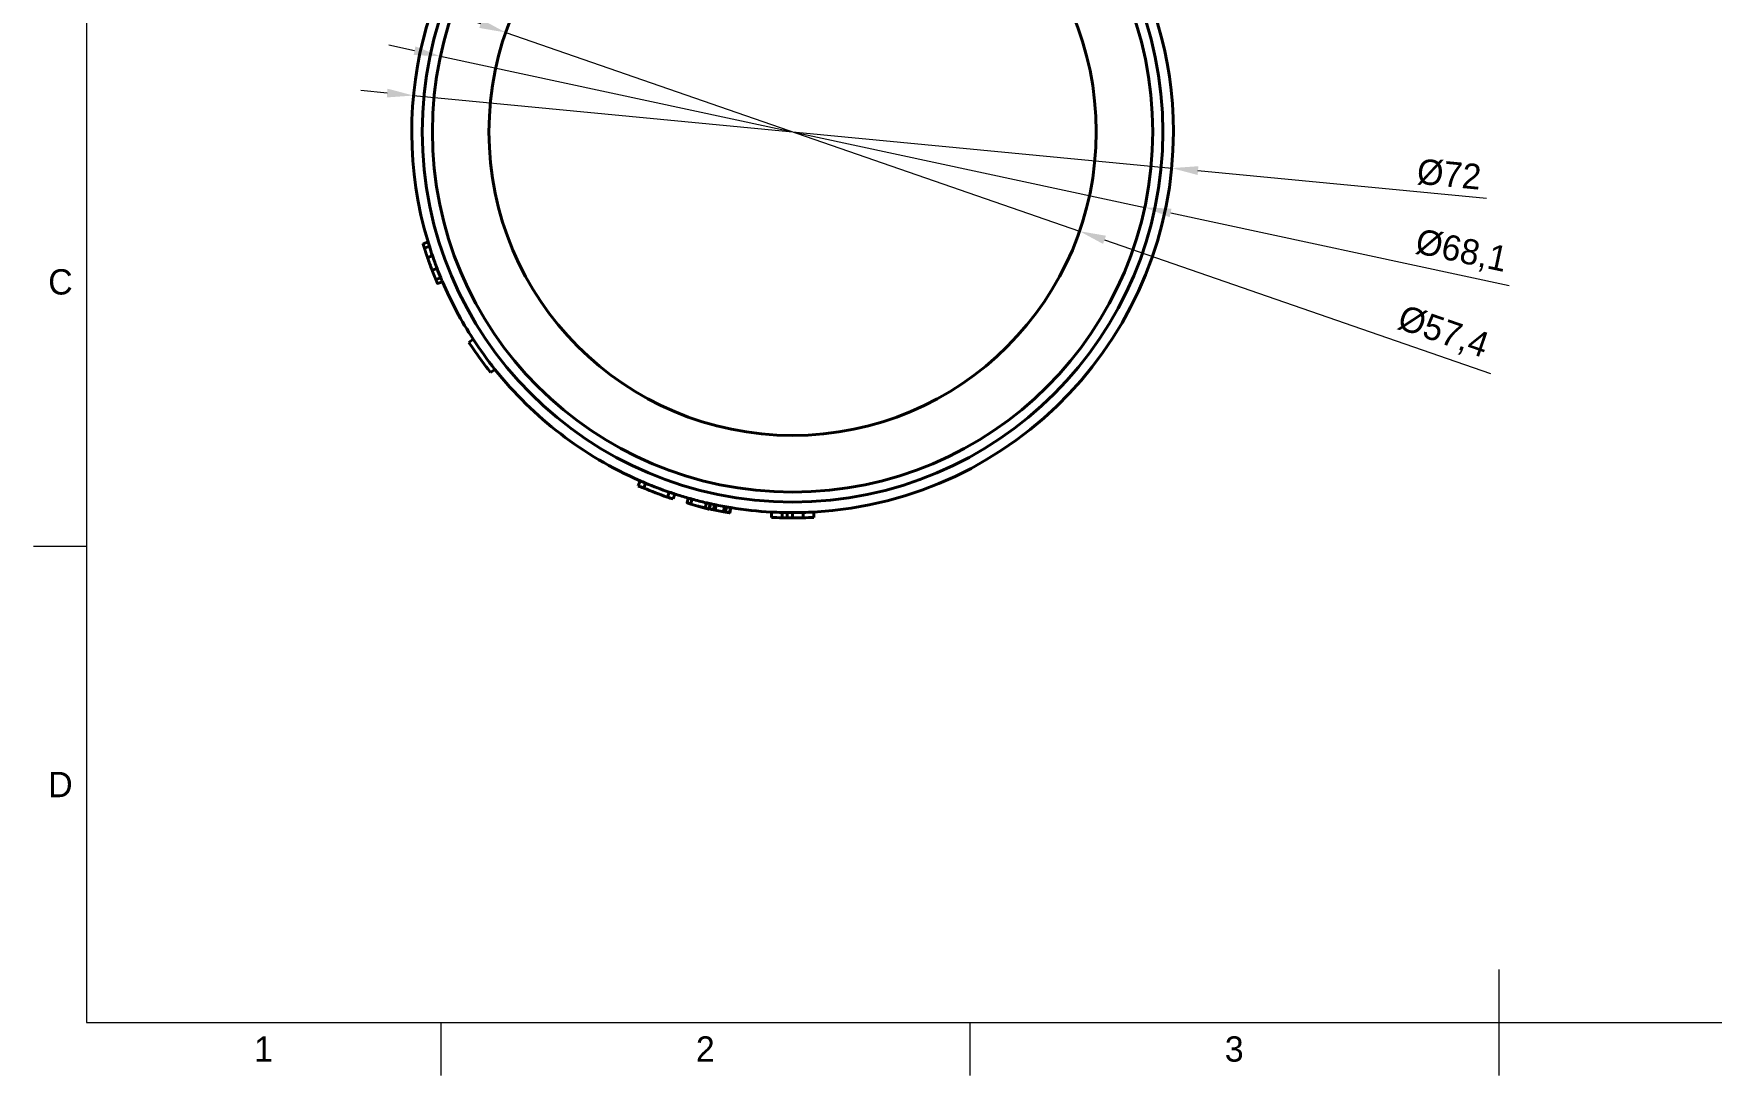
# Model space of a CAD drawing. Header units: millimetres. Extents: x 15 to 292, y 5 to 205.
# Drawn here: x 15 to 173.6, y 5 to 103.5 of the extents above; entities that cross this region are included whole.
import ezdxf

# ---------------------------------------------------------------- set-up
doc = ezdxf.new("R2010")
doc.units = ezdxf.units.MM
for name, color, linetype in [('Annotations', 7, 'Continuous'), ('Border', 7, 'Continuous'), ('Geometries', 7, 'Continuous')]:
    doc.layers.add(name, color=color, linetype=linetype)
doc.styles.add('Shapr0', font='txt', dxfattribs={"height": 2.3925})
doc.styles.add('Shapr4', font='txt', dxfattribs={"height": 2.3925})
doc.dimstyles.new('ISO-25', dxfattribs={"dimtxt": 2.5, "dimasz": 2.5, "dimexe": 1.25, "dimexo": 0.625, "dimtad": 1, "dimtxsty": 'Standard', "dimcen": 2.5, "dimadec": 0, "dimazin": 0, "dimtfac": 1, "dimtmove": 0, "dimatfit": 3, "dimfxl": 1, "dimarcsym": 0})

# ---------------------------------------------------------------- blocks, each defined once
blk = doc.blocks.new('*D2')
at = {"layer": 'Annotations', "color": 0, "linetype": 'Continuous', "lineweight": 15}
for p, q in [((48.43, 97.87), (45.94, 98.11)), ((50.91, 97.63), (122.59, 90.77)), ((125.07, 90.53), (152.33, 87.92))]:
    blk.add_line(p, q, dxfattribs=at)
at = {"layer": 'Annotations', "color": 0}
for points in [[(48.39, 97.45), (48.46, 98.28), (50.91, 97.63)], [(125.11, 90.95), (125.04, 90.12), (122.59, 90.77)]]:
    blk.add_solid(points, dxfattribs=at)
at = {"layer": 'Defpoints', "color": 0}
for p in [(50.91, 97.63), (122.59, 90.77)]:
    blk.add_point(p, dxfattribs=at)
at = {"layer": 'Annotations', "color": 0, "lineweight": 15, "insert": (148.81, 90.16), "char_height": 2.393, "attachment_point": 5, "rotation": 354.5321, "style": 'Shapr4'}
blk.add_mtext('\\A1;%%c72', dxfattribs=at)
blk = doc.blocks.new('*D3')
at = {"layer": 'Annotations', "color": 0, "linetype": 'Continuous', "lineweight": 15}
for p, q in [((57.27, 104.41), (54.91, 105.23)), ((59.63, 103.59), (113.87, 84.81)), ((116.23, 83.99), (152.71, 71.36))]:
    blk.add_line(p, q, dxfattribs=at)
at = {"layer": 'Annotations', "color": 0}
for points in [[(57.13, 104.02), (57.4, 104.8), (59.63, 103.59)], [(116.37, 84.38), (116.1, 83.6), (113.87, 84.81)]]:
    blk.add_solid(points, dxfattribs=at)
at = {"layer": 'Defpoints', "color": 0}
for p in [(59.63, 103.59), (113.87, 84.81)]:
    blk.add_point(p, dxfattribs=at)
at = {"layer": 'Annotations', "color": 0, "lineweight": 15, "insert": (148.22, 75.16), "char_height": 2.3925, "attachment_point": 5, "rotation": 340.9003, "style": 'Shapr4'}
blk.add_mtext('\\A1;%%c57,4', dxfattribs=at)
blk = doc.blocks.new('*D4')
at = {"layer": 'Annotations', "color": 0, "linetype": 'Continuous', "lineweight": 15}
for p, q in [((51.01, 101.87), (48.57, 102.39)), ((53.46, 101.34), (120.04, 87.06)), ((122.49, 86.53), (154.49, 79.67))]:
    blk.add_line(p, q, dxfattribs=at)
at = {"layer": 'Annotations', "color": 0}
for points in [[(50.93, 101.46), (51.1, 102.27), (53.46, 101.34)], [(122.57, 86.94), (122.4, 86.13), (120.04, 87.06)]]:
    blk.add_solid(points, dxfattribs=at)
at = {"layer": 'Defpoints', "color": 0}
for p in [(53.46, 101.34), (120.04, 87.06)]:
    blk.add_point(p, dxfattribs=at)
at = {"layer": 'Annotations', "color": 0, "lineweight": 15, "insert": (149.96, 82.81), "char_height": 2.3925, "attachment_point": 5, "rotation": 347.8924, "style": 'Shapr4'}
blk.add_mtext('\\A1;%%c68,1', dxfattribs=at)

msp = doc.modelspace()

# ---------------------------------------------------------------- linework, layer by layer
at = {"layer": 'Border', "linetype": 'Continuous', "lineweight": 15}
for p, q in [((20, 200), (20, 10)), ((20, 55), (15, 55)), ((153.5, 15), (153.5, 5)), ((20, 10), (287, 10)), ((53.5, 10), (53.5, 5)), ((103.5, 10), (103.5, 5))]:
    msp.add_line(p, q, dxfattribs=at)
at = {"layer": 'Geometries', "linetype": 'Continuous', "lineweight": 40}
for p, q in [((52.289, 83.786), (51.818, 83.614)), ((52.413, 83.385), (51.942, 83.214)), ((51.942, 83.213), (51.942, 83.214)), ((52.155, 82.561), (52.153, 82.567)), ((52.238, 82.318), (52.708, 82.489)), ((52.242, 82.307), (52.237, 82.321)), ((52.238, 82.318), (52.237, 82.321)), ((52.242, 82.307), (52.238, 82.318)), ((52.451, 81.716), (52.45, 81.719)), ((52.451, 81.716), (52.45, 81.719)), ((52.452, 81.713), (52.451, 81.716)), ((52.452, 81.713), (52.451, 81.716)), ((52.675, 81.118), (52.668, 81.136)), ((52.675, 81.119), (53.145, 81.29)), ((52.675, 81.118), (52.675, 81.119)), ((52.77, 80.873), (52.767, 80.88)), ((52.806, 80.781), (52.801, 80.793)), ((53.009, 80.279), (53.008, 80.28)), ((53.009, 80.279), (53.009, 80.279)), ((53.024, 80.242), (53.023, 80.243)), ((53.024, 80.242), (53.494, 80.413)), ((53.024, 80.242), (53.024, 80.242)), ((53.186, 79.855), (53.657, 80.027)), ((56.562, 74.586), (56.156, 74.293)), ((58.61, 71.747), (58.203, 71.454)), ((72.154, 60.745), (72.332, 61.213)), ((72.851, 60.991), (72.674, 60.523)), ((75.095, 60.139), (74.917, 59.671)), ((75.453, 59.492), (75.631, 59.96)), ((76.888, 59.577), (76.778, 59.139)), ((77.123, 59.01), (77.118, 58.987)), ((77.795, 58.816), (77.118, 58.987)), ((77.242, 59.478), (77.123, 59.01)), ((78.475, 58.644), (77.795, 58.816)), ((77.812, 58.811), (77.795, 58.816)), ((78.475, 58.644), (78.599, 59.135)), ((78.93, 58.945), (78.824, 58.531)), ((78.93, 58.945), (78.856, 58.564)), ((78.983, 59.048), (78.888, 58.557)), ((78.951, 59.055), (78.93, 58.945)), ((79.374, 58.964), (79.279, 58.473)), ((79.538, 58.93), (79.443, 58.439)), ((80.229, 58.287), (80.323, 58.778)), ((80.488, 58.749), (80.393, 58.258)), ((79.443, 58.439), (79.443, 58.437)), ((80.228, 58.285), (79.443, 58.437)), ((80.228, 58.285), (80.229, 58.287)), ((80.882, 58.681), (80.787, 58.19)), ((80.82, 58.185), (80.915, 58.676)), ((84.75, 57.754), (84.75, 58.256)), ((85.75, 57.714), (85.75, 58.214)), ((86.25, 57.703), (86.25, 58.203)), ((86.75, 57.7), (86.75, 58.2)), ((86.75, 57.7), (86.75, 57.7)), ((87.75, 57.714), (87.75, 58.214)), ((88.75, 57.754), (88.75, 58.256))]:
    msp.add_line(p, q, dxfattribs=at)
at = {"layer": 'Geometries', "linetype": 'Continuous', "lineweight": 40, "flags": 128}
for points in [[(51.942, 83.214), (51.939, 83.225), (51.931, 83.25), (51.923, 83.274), (51.917, 83.293), (51.911, 83.312), (51.905, 83.331), (51.9, 83.349), (51.894, 83.367), (51.888, 83.386), (51.883, 83.404), (51.877, 83.421), (51.872, 83.438), (51.867, 83.455), (51.863, 83.468), (51.859, 83.481), (51.855, 83.493), (51.851, 83.505), (51.848, 83.516), (51.844, 83.528), (51.841, 83.538), (51.838, 83.549), (51.835, 83.558), (51.832, 83.567), (51.83, 83.574), (51.828, 83.58), (51.827, 83.586), (51.825, 83.591), (51.823, 83.596), (51.822, 83.601), (51.821, 83.604), (51.82, 83.608), (51.819, 83.61), (51.819, 83.612), (51.818, 83.613), (51.818, 83.614), (51.818, 83.614)], [(51.946, 83.2), (51.946, 83.201), (51.945, 83.205), (51.944, 83.208), (51.943, 83.21), (51.943, 83.212), (51.942, 83.213)], [(51.955, 83.175), (51.954, 83.175), (51.952, 83.181), (51.951, 83.187), (51.949, 83.192), (51.947, 83.197), (51.946, 83.2)], [(52.044, 82.898), (52.041, 82.904), (52.036, 82.92), (52.032, 82.935), (52.027, 82.95), (52.022, 82.965), (52.017, 82.98), (52.012, 82.994), (52.008, 83.008), (52.003, 83.022), (51.999, 83.035), (51.995, 83.048), (51.991, 83.06), (51.988, 83.071), (51.984, 83.083), (51.98, 83.094), (51.977, 83.104), (51.974, 83.114), (51.971, 83.124), (51.968, 83.133), (51.965, 83.141), (51.963, 83.148), (51.961, 83.155), (51.959, 83.162), (51.957, 83.168), (51.955, 83.175)], [(52.122, 82.661), (52.117, 82.674), (52.111, 82.694), (52.104, 82.714), (52.097, 82.734), (52.091, 82.754), (52.084, 82.774), (52.078, 82.794), (52.071, 82.814), (52.065, 82.834), (52.058, 82.854), (52.052, 82.873), (52.047, 82.889), (52.044, 82.898)], [(52.142, 82.601), (52.134, 82.625), (52.126, 82.649), (52.122, 82.661)], [(52.142, 82.601), (52.14, 82.607), (52.137, 82.614), (52.135, 82.621), (52.133, 82.627), (52.131, 82.632), (52.13, 82.637), (52.128, 82.643), (52.126, 82.648), (52.125, 82.652), (52.124, 82.655), (52.123, 82.657), (52.122, 82.659), (52.122, 82.66), (52.122, 82.661)], [(52.153, 82.567), (52.15, 82.576), (52.142, 82.6), (52.142, 82.601)], [(52.165, 82.534), (52.159, 82.551), (52.155, 82.561)], [(52.237, 82.321), (52.228, 82.346), (52.218, 82.375), (52.208, 82.404), (52.198, 82.433), (52.191, 82.457), (52.183, 82.48), (52.175, 82.504), (52.167, 82.527), (52.165, 82.534)], [(52.45, 81.719), (52.449, 81.723), (52.443, 81.74)], [(52.46, 81.693), (52.455, 81.706), (52.452, 81.713)], [(52.675, 81.119), (52.669, 81.134), (52.668, 81.136)], [(52.757, 80.906), (52.747, 80.932), (52.736, 80.959), (52.726, 80.986), (52.716, 81.012), (52.705, 81.039), (52.695, 81.066), (52.685, 81.092), (52.675, 81.118)], [(52.767, 80.88), (52.766, 80.883), (52.757, 80.906), (52.757, 80.906)], [(52.801, 80.793), (52.801, 80.793), (52.793, 80.815), (52.784, 80.838), (52.775, 80.86), (52.77, 80.873)], [(52.806, 80.781), (52.806, 80.781), (52.806, 80.782), (52.805, 80.783), (52.804, 80.785), (52.803, 80.788), (52.802, 80.792), (52.801, 80.793)], [(52.898, 80.549), (52.897, 80.553), (52.891, 80.567), (52.884, 80.586), (52.876, 80.605), (52.868, 80.624), (52.86, 80.644), (52.852, 80.665), (52.844, 80.686), (52.835, 80.707), (52.827, 80.729), (52.818, 80.75), (52.81, 80.772), (52.806, 80.781)], [(53.008, 80.28), (53.006, 80.284), (53.004, 80.29), (53.001, 80.297), (52.998, 80.304), (52.995, 80.311), (52.992, 80.319), (52.988, 80.328), (52.985, 80.337), (52.981, 80.347), (52.976, 80.357), (52.972, 80.368), (52.968, 80.378), (52.963, 80.39), (52.958, 80.401), (52.953, 80.414), (52.948, 80.426), (52.943, 80.439), (52.937, 80.453), (52.932, 80.467), (52.926, 80.482), (52.92, 80.496), (52.914, 80.51), (52.909, 80.524), (52.903, 80.538), (52.898, 80.549)], [(53.023, 80.243), (53.023, 80.244), (53.022, 80.246), (53.021, 80.248), (53.02, 80.25), (53.019, 80.253), (53.018, 80.257), (53.016, 80.261), (53.014, 80.266), (53.012, 80.272), (53.009, 80.278), (53.009, 80.279)], [(53.186, 79.855), (53.186, 79.856), (53.186, 79.856), (53.185, 79.857), (53.185, 79.859), (53.184, 79.861), (53.182, 79.864), (53.181, 79.868), (53.179, 79.872), (53.177, 79.876), (53.175, 79.881), (53.173, 79.886), (53.171, 79.892), (53.168, 79.898), (53.164, 79.906), (53.161, 79.915), (53.157, 79.925), (53.152, 79.935), (53.148, 79.946), (53.143, 79.958), (53.137, 79.97), (53.132, 79.983), (53.126, 79.997), (53.12, 80.011), (53.114, 80.025), (53.108, 80.04), (53.101, 80.056), (53.095, 80.072), (53.088, 80.088), (53.081, 80.105), (53.072, 80.126), (53.063, 80.147), (53.054, 80.168), (53.045, 80.19), (53.036, 80.212), (53.027, 80.234), (53.024, 80.242)], [(72.682, 60.52), (72.681, 60.52), (72.679, 60.521), (72.677, 60.522), (72.675, 60.523), (72.674, 60.523), (72.674, 60.523), (72.674, 60.523)], [(74.917, 59.671), (74.917, 59.671), (74.917, 59.671), (74.916, 59.672), (74.914, 59.672), (74.912, 59.673), (74.909, 59.674), (74.906, 59.675), (74.903, 59.676)], [(77.123, 59.01), (77.097, 59.018), (77.062, 59.029), (77.029, 59.04), (76.99, 59.053), (76.955, 59.065), (76.924, 59.075), (76.894, 59.086), (76.867, 59.096), (76.845, 59.105), (76.826, 59.112), (76.81, 59.119), (76.798, 59.125), (76.788, 59.13), (76.782, 59.134), (76.778, 59.138), (76.778, 59.139)], [(78.349, 58.669), (78.334, 58.673), (78.296, 58.683), (78.255, 58.693), (78.212, 58.704), (78.167, 58.716), (78.12, 58.729), (78.082, 58.739), (78.044, 58.749), (78.004, 58.759), (77.964, 58.77), (77.922, 58.781), (77.88, 58.793), (77.838, 58.804), (77.812, 58.811)], [(78.813, 58.529), (78.473, 58.62), (78.134, 58.716), (77.812, 58.811)], [(78.463, 58.639), (78.457, 58.64), (78.415, 58.651), (78.37, 58.663), (78.349, 58.669)], [(78.824, 58.531), (78.823, 58.533), (78.819, 58.536), (78.81, 58.54), (78.798, 58.545), (78.784, 58.549), (78.768, 58.554), (78.75, 58.56), (78.728, 58.567), (78.703, 58.574), (78.675, 58.582), (78.645, 58.59), (78.611, 58.599), (78.573, 58.609), (78.531, 58.621), (78.495, 58.63), (78.463, 58.639)], [(78.813, 58.529), (78.82, 58.53), (78.824, 58.531), (78.824, 58.531)], [(78.888, 58.557), (78.882, 58.558), (78.876, 58.559), (78.871, 58.56), (78.868, 58.561), (78.865, 58.562), (78.862, 58.562), (78.86, 58.563), (78.858, 58.563), (78.857, 58.564), (78.856, 58.564), (78.856, 58.564)], [(79.443, 58.439), (79.432, 58.441), (79.422, 58.443), (79.412, 58.445), (79.402, 58.447), (79.392, 58.449), (79.38, 58.452), (79.368, 58.454), (79.357, 58.457), (79.348, 58.458), (79.34, 58.46), (79.332, 58.462), (79.324, 58.463), (79.315, 58.465), (79.307, 58.467), (79.3, 58.468), (79.292, 58.47), (79.286, 58.471), (79.279, 58.473)], [(80.393, 58.258), (80.386, 58.259), (80.378, 58.26), (80.37, 58.262), (80.363, 58.263), (80.356, 58.264), (80.348, 58.266), (80.341, 58.267), (80.33, 58.269), (80.319, 58.271), (80.308, 58.273), (80.298, 58.275), (80.289, 58.276), (80.28, 58.278), (80.27, 58.28), (80.257, 58.282), (80.244, 58.284), (80.231, 58.287), (80.229, 58.287)], [(80.82, 58.185), (80.819, 58.185), (80.819, 58.185), (80.817, 58.185), (80.815, 58.185), (80.813, 58.186), (80.81, 58.186), (80.807, 58.187), (80.803, 58.188), (80.798, 58.188), (80.793, 58.189), (80.787, 58.19)]]:
    msp.add_lwpolyline(points, dxfattribs=at)
at = {"layer": 'Geometries', "linetype": 'Continuous', "lineweight": 40}
for radius in [35, 34.05, 28.7]:
    msp.add_circle((86.75, 94.2), radius, dxfattribs=at)
for centre, radius, start, end in [((86.75, 94.2), 36, 0, 196.81509), ((86.75, 94.2), 36, 273.18457, 0), ((86.75, 94.2), 36, 196.81509, 197.48256), ((86.75, 94.2), 36, 197.48256, 198.98445), ((86.75, 94.2), 36, 198.98445, 201.01522), ((87.22, 94.371), 37, 199.02899, 199.96112), ((87.22, 94.371), 37, 200.03856, 200.95839), ((86.75, 94.2), 36, 201.01522, 202.5171), ((86.75, 94.2), 36, 202.5171, 203.18457), ((86.75, 94.2), 36, 203.18457, 213.01352), ((86.75, 94.2), 36, 213.01352, 218.58614), ((87.156, 94.493), 37, 213.08889, 215.8), ((87.156, 94.493), 37, 215.8, 218.51078), ((86.75, 94.2), 36, 218.58614, 246.39085), ((86.927, 94.666), 36.999, 246.46681, 247.3412), ((86.75, 94.2), 36, 246.39085, 247.28962), ((86.928, 94.668), 37, 247.35554, 251.03482), ((86.75, 94.2), 36, 247.28962, 251.11004), ((86.927, 94.666), 36.998, 251.05844, 251.93286), ((86.75, 94.2), 36, 251.11004, 252.00881), ((86.75, 94.2), 36, 252.00881, 254.10133), ((86.75, 94.2), 36, 254.10133, 254.68568), ((86.75, 94.2), 36, 254.68568, 256.91399), ((86.75, 94.2), 36, 256.91399, 257.48808), ((86.75, 94.2), 36, 257.48808, 257.54052), ((86.75, 94.2), 36, 257.54052, 258.17729), ((86.75, 94.2), 36, 258.17729, 258.4432), ((86.75, 94.2), 36, 258.4432, 259.71646), ((86.75, 94.2), 36, 259.71646, 259.98237), ((86.75, 94.2), 36, 259.98237, 260.61914), ((86.845, 94.691), 37, 257.58214, 258.20169), ((86.845, 94.691), 37, 259.95798, 260.57753), ((86.75, 94.2), 36, 260.61914, 260.67159), ((86.75, 94.2), 36, 260.67159, 266.81509), ((86.75, 94.2), 36, 266.81509, 268.40808), ((86.75, 94.7), 37, 266.90126, 268.45111), ((86.75, 94.2), 36, 268.40808, 269.20403), ((86.75, 94.7), 37, 268.45111, 269.22554), ((86.75, 94.2), 36, 269.20403, 269.99983), ((86.75, 94.7), 37, 269.22554, 269.99984), ((86.75, 94.2), 36, 269.99983, 271.59159), ((86.75, 94.7), 37, 270, 271.54856), ((86.75, 94.2), 36, 271.59159, 273.18457), ((86.75, 94.7), 37, 271.54856, 273.09841)]:
    msp.add_arc(centre, radius, start, end, dxfattribs=at)

# ---------------------------------------------------------------- texts
at = {"layer": 'Border', "linetype": 'Continuous', "lineweight": 15, "char_height": 2.393, "width": 2.3925, "style": 'Shapr0'}
for s, insert, attachment_point in [('C', (18.696, 80), 6), ('D', (18.696, 32.5), 6), ('1', (36.75, 8.696), 2), ('2', (78.5, 8.696), 2), ('3', (128.5, 8.696), 2)]:
    msp.add_mtext(s, dxfattribs=dict(at, insert=insert, attachment_point=attachment_point))

# ---------------------------------------------------------------- dimensions: what is measured, and where the dimension line sits
at = {"layer": 'Annotations', "linetype": 'Continuous', "lineweight": 15}
for p1, p2, picture, middle in [((59.63, 103.591), (113.87, 84.809), '*D3', (147.526, 73.155)), ((53.457, 101.342), (120.043, 87.058), '*D4', (149.512, 80.736)), ((50.914, 97.63), (122.586, 90.77), '*D2', (148.632, 88.276))]:
    dim = msp.add_diameter_dim_2p(p1=p1, p2=p2, dimstyle='ISO-25', override={"dimscale": 1, "dimgap": 0.7, "dimdec": 2, "dimlfac": 1, "dimrnd": 0.01, "dimzin": 8, "dimdsep": 44, "dimtxsty": 'Shapr4', "dimcen": 2.5, "dimadec": 2, "dimtol": 0, "dimlim": 0, "dimtp": 0, "dimtm": 0, "dimtfac": 0.6, "dimtdec": 8, "dimtofl": 1, "dimfrac": 2, "dimtolj": 1, "dimlwd": 15, "dimlwe": 15}, dxfattribs=at)
    dim.commit()
    dim.dimension.update_dxf_attribs({"geometry": picture, "text_midpoint": middle, "dimtype": 163})

doc.saveas('drawing.dxf')
